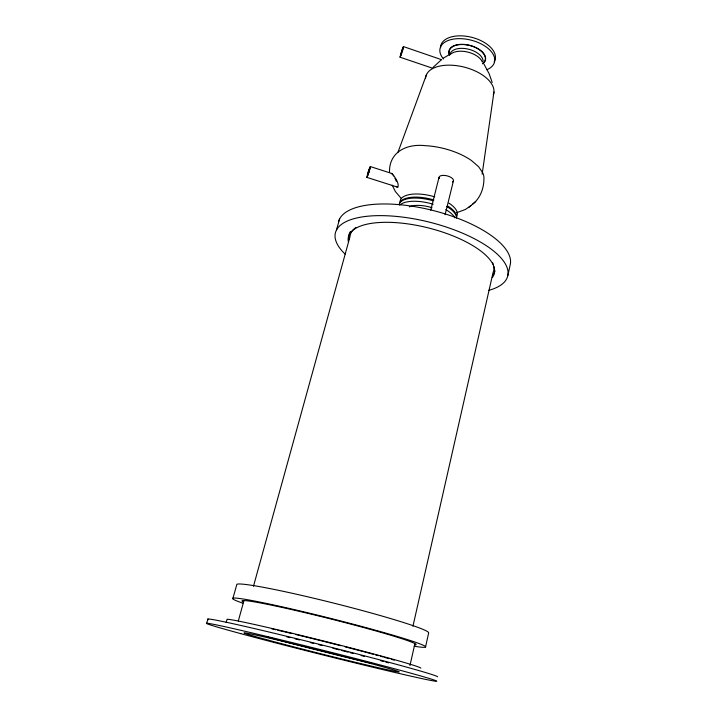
<?xml version="1.0" encoding="UTF-8"?>
<svg xmlns="http://www.w3.org/2000/svg" width="717" height="717" viewBox="0 0 717 717"><rect width="100%" height="100%" fill="white"/><g stroke="black" fill="none" stroke-linecap="round" stroke-linejoin="round"><path stroke-width="1.08" d="M482.138 174.186L493.95 92.018M389.492 172.161C389.008 151.887 406.862 143.561 425.226 145.668A45.906 20.703 14.2 0 1 471.508 160.572L478.66 166.765L482.837 172.994A48.129 21.68 14.3 0 1 483.921 178.847C483.939 188.15 480.3 198.224 472.781 204.049M369.972 168.289L370.053 167.464L369.156 169.337M425.566 646.895L428.676 632.851A99.098 5.754 14.1 0 0 337.59 604.09A99.098 5.754 14.1 0 0 236.897 584.23L232.971 598.166M507.824 275.57L510.298 264.367A88.505 34.004 14.1 0 0 431.634 210.135A88.505 34.004 14.1 0 0 338.451 222.01M402.981 48.729L403.151 47.465L402.793 48.102M409.981 665.501L414.829 643.938M412.938 626.282L493.054 272.594A73.896 27.784 14.1 0 0 493.726 266.312M367.462 174.84L367.391 176.274M445.096 214.688L453.52 180.523M430.756 210.198L438.956 177.628M369.515 170.108L370.348 166.559L392.289 173.631C394.78 177.198 399.432 183.05 397.917 187.262L366.898 177.395L368.825 170.063M370.017 168.522L368.413 173.917M253.468 586.264L349.95 236.861A73.896 27.784 14.1 0 1 355.838 227.558M238.304 620.994L243.959 600.622M336.506 229.951L339.625 218.855M226.169 622.473L227.065 619.282A100.111 2.68 14.1 0 1 328.386 642.208A100.111 2.68 14.1 0 1 420.852 668.19M206.702 623.288L207.921 619.022M402.434 50.701L403.438 46.578L402.165 49.733M402.936 49.177L402.076 51.848M367.552 174.204L368.377 171.435M368.87 172.528L369.309 171.103M401.798 50.584L400.059 57.208L432.127 68.061M401.69 53.228L402.147 51.839M402.246 49.303L400.346 56.32L400.982 55.003M401.242 54.519L401.699 53.004M368.789 170.377L369.264 168.809M368.448 173.595L366.898 177.395M397.971 152.264L426.597 74.371M401.332 54.08L400.059 57.208M368.081 174.643L367.471 176.122M369.658 167.778L370.348 166.559M432.969 67.479L441.072 60.058M456.648 212.716L465.521 209.4L471.239 205.349M468.568 207.643L475.694 201.549M391.24 173.873L392.289 173.631M443.24 58.194L450.375 54.035M441.717 59.744L403.438 46.578M397.039 187.056L396.053 186.411M401.493 198.708L395.354 191.529L392.226 185.192M393.024 175.127L393.624 175.907M484.056 64.27L489.173 73.797L492.176 82.428M396.322 181.276L394.995 178.309M370.967 663.162A79.972 1.739 14.1 0 1 267.199 636.974M400.086 202.526A29.397 12.234 14.2 0 1 434.708 196.834M448.869 203.117A29.397 12.234 14.2 0 1 456.37 216.884M399.279 204.488A29.433 12.162 14.2 0 1 433.919 199.971M448.098 206.236A29.433 12.162 14.2 0 1 456.63 216.928M451.029 53.892A17.423 9.536 14.3 0 1 468.318 52.216A17.423 9.536 14.3 0 1 482.353 62.11M449.989 54.537A16.957 9.33 14.3 0 1 467.601 48.989A16.957 9.33 14.3 0 1 483.097 61.545M425.575 78.09A34.99 18.409 14.3 0 1 463.89 67.031A34.99 18.409 14.3 0 1 493.278 94.832M449.434 54.985A18.803 10.388 14.3 0 1 470.056 45.395A18.803 10.388 14.3 0 1 482.828 63.741M440.543 47.716A28.053 15.577 14.3 0 1 472.207 37.436A28.053 15.577 14.3 0 1 494.147 61.787M443.456 58.946A28.08 15.523 14.3 0 1 451.513 39.48A28.08 15.523 14.3 0 1 488.25 48.568A28.08 15.523 14.3 0 1 486.915 69.692M484.065 62.334A18.57 10.262 14.3 0 1 482.622 63.705M449.64 55.048A18.57 10.262 14.3 0 1 467.654 45.054A18.57 10.262 14.3 0 1 484.593 61.572M208.602 619.685A118.511 2.725 14.1 0 1 315.543 643.382A118.511 2.725 14.1 0 1 437.648 676.83M286.854 636.857A100.237 2.303 14.1 0 1 289.928 637.601M295.189 638.883A100.237 2.303 14.1 0 1 299.482 639.931M310.407 642.62A100.237 2.303 14.1 0 1 313.688 643.436M318.984 644.762A100.237 2.303 14.1 0 1 322.193 645.56M332.903 648.267A100.237 2.303 14.1 0 1 339.24 649.88M341.319 650.409A100.237 2.303 14.1 0 1 348.032 652.129M350.255 652.703A100.237 2.303 14.1 0 1 353.571 653.563M361.126 655.535A100.237 2.303 14.1 0 1 364.272 656.351M380.628 660.698A100.237 2.303 14.1 0 1 383.72 661.54M385.719 662.078A100.237 2.303 14.1 0 1 388.623 662.866M439.207 178.551A7.457 3.316 13.9 0 1 447.22 175.88A7.457 3.316 13.9 0 1 452.508 182.01M271.833 628.863A88.917 2.375 14.1 0 1 275.731 629.768M277.757 630.234A88.917 2.375 14.1 0 1 291.783 633.55M295.987 634.563A88.917 2.375 14.1 0 1 340.808 645.73M345.092 646.842A88.917 2.375 14.1 0 1 362.659 651.43M363.627 651.69A88.917 2.375 14.1 0 1 373.387 654.307M375.439 654.872A88.917 2.375 14.1 0 1 378.442 655.688M380.368 656.216A88.917 2.375 14.1 0 1 383.147 656.987M384.357 657.328A88.917 2.375 14.1 0 1 389.008 658.636M391.186 659.255A88.917 2.375 14.1 0 1 394.251 660.142M242.938 601.805A89.768 4.096 14.1 0 1 330.367 618.87A89.768 4.096 14.1 0 1 414.704 644.986M242.803 603.167A99.502 4.535 14.1 0 1 330.295 618.314A99.502 4.535 14.1 0 1 414.175 646.223M492.507 262.494A73.896 27.784 14.1 0 1 493.224 264.313M345.137 254.114A88.827 33.251 14.1 0 1 371.155 215.925A88.827 33.251 14.1 0 1 484.575 244.569A88.827 33.251 14.1 0 1 488.689 290.367M348.319 241.62A75.195 28.124 14.1 0 1 427.95 227.818A75.195 28.124 14.1 0 1 492.292 277.569M409.326 206.881A21.214 8.685 14.2 0 1 432.001 207.706M399.477 203.323A29.675 12.234 14.2 0 1 433.041 200.751M446.61 206.415A29.675 12.234 14.2 0 1 456.604 218.156M399.736 205.116A29.711 12.171 14.2 0 1 433.185 204.246M445.813 209.615A29.711 12.171 14.2 0 1 454.937 217.869M494.891 270.883A75.133 28.25 14.1 0 1 492.794 275.355M348.928 239.424A75.133 28.25 14.1 0 1 350.389 231.51M240.751 633.631A118.663 2.276 14.1 0 0 432.978 680.818A118.663 2.276 14.1 0 0 291.156 642.351A118.663 2.276 14.1 0 0 240.751 633.631M268.866 640.308A80.044 1.533 14.1 0 0 397.299 671.748A80.044 1.533 14.1 0 0 298.622 645.112A80.044 1.533 14.1 0 0 268.866 640.308"/></g></svg>
